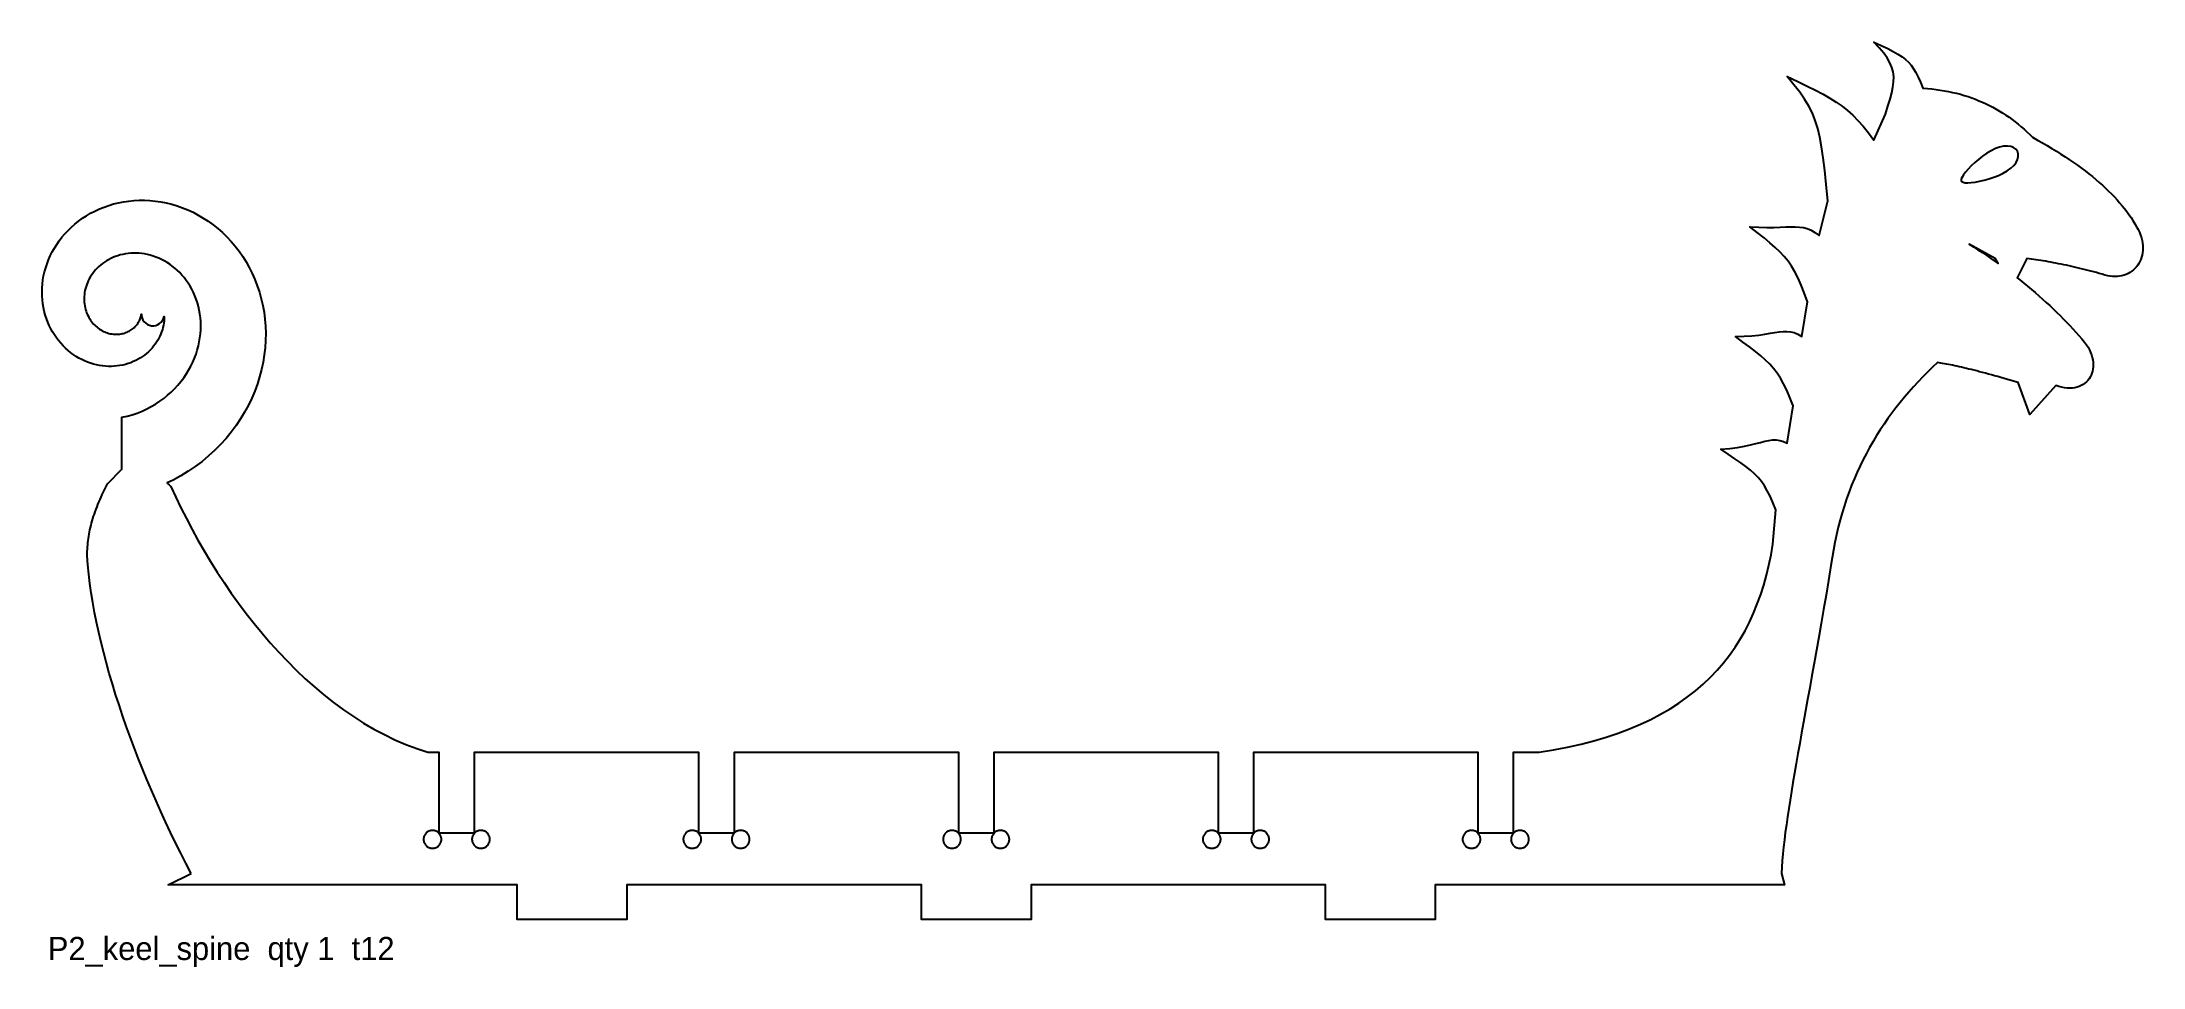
# Model space of a CAD drawing. Header units: millimetres. Extents: x 0 to 728, y -16 to 304.
import ezdxf

# ---------------------------------------------------------------- set-up
doc = ezdxf.new("R2010")
doc.units = ezdxf.units.MM
doc.layers.add('CUT', color=2, linetype='Continuous')
doc.layers.add('LABEL', color=3, linetype='Continuous')

msp = doc.modelspace()

# ---------------------------------------------------------------- linework, layer by layer
at = {"layer": 'CUT'}
for points in [[(51.67, 16), (49.84, 19.5), (48.04, 23.04), (46.27, 26.61), (44.53, 30.2), (42.82, 33.82), (41.15, 37.46), (39.51, 41.12), (37.91, 44.79), (36.35, 48.48), (34.83, 52.17), (33.35, 55.87), (31.92, 59.58), (30.54, 63.28), (29.2, 66.97), (27.92, 70.66), (26.68, 74.34), (25.5, 78), (24.38, 81.65), (23.31, 85.27), (22.3, 88.87), (21.36, 92.45), (20.48, 95.99), (19.66, 99.5), (18.91, 102.98), (18.22, 106.41), (17.61, 109.8), (17.07, 113.15), (16.6, 116.44), (16.21, 119.69), (15.9, 122.87), (15.67, 126), (15.67, 126.77), (15.69, 127.54), (15.72, 128.3), (15.77, 129.06), (15.83, 129.81), (15.9, 130.56), (15.98, 131.31), (16.08, 132.06), (16.2, 132.81), (16.32, 133.56), (16.47, 134.32), (16.62, 135.07), (16.8, 135.83), (16.98, 136.6), (17.19, 137.36), (17.4, 138.14), (17.64, 138.92), (17.89, 139.71), (18.15, 140.5), (18.43, 141.31), (18.73, 142.12), (19.05, 142.95), (19.38, 143.79), (19.73, 144.64), (20.09, 145.5), (20.48, 146.38), (20.88, 147.27), (21.3, 148.18), (21.74, 149.1), (22.19, 150.04), (22.67, 151), (27.67, 156), (27.67, 174), (29.48, 174.38), (31.25, 174.88), (32.97, 175.47), (34.65, 176.14), (36.27, 176.89), (37.84, 177.71), (39.35, 178.6), (40.8, 179.55), (42.19, 180.56), (43.51, 181.63), (44.76, 182.75), (45.95, 183.91), (47.06, 185.12), (48.11, 186.37), (49.08, 187.65), (49.97, 188.96), (50.8, 190.3), (51.55, 191.67), (52.22, 193.05), (52.82, 194.45), (53.35, 195.86), (53.8, 197.28), (54.18, 198.7), (54.49, 200.12), (54.72, 201.54), (54.89, 202.96), (54.98, 204.36), (55.01, 205.75), (54.97, 207.13), (54.86, 208.49), (54.7, 209.82), (54.47, 211.13), (54.18, 212.42), (53.83, 213.67), (53.42, 214.9), (52.97, 216.08), (52.46, 217.24), (51.9, 218.35), (51.3, 219.42), (50.66, 220.45), (49.97, 221.44), (49.24, 222.38), (48.48, 223.28), (47.69, 224.13), (46.86, 224.93), (46.01, 225.68), (45.13, 226.38), (44.23, 227.03), (43.31, 227.63), (42.37, 228.18), (41.42, 228.68), (40.46, 229.13), (39.49, 229.52), (38.51, 229.87), (37.52, 230.16), (36.54, 230.4), (35.55, 230.59), (34.57, 230.74), (33.59, 230.83), (32.63, 230.88), (31.67, 230.88), (30.72, 230.84), (29.79, 230.75), (28.87, 230.62), (27.97, 230.44), (27.09, 230.23), (26.23, 229.97), (25.4, 229.68), (24.58, 229.36), (23.8, 228.99), (23.04, 228.6), (22.31, 228.17), (21.6, 227.72), (20.93, 227.24), (20.29, 226.73), (19.68, 226.2), (19.11, 225.64), (18.56, 225.07), (18.05, 224.47), (17.58, 223.86), (17.14, 223.24), (16.73, 222.6), (16.37, 221.95), (16.03, 221.29), (15.73, 220.62), (15.47, 219.95), (15.24, 219.27), (15.05, 218.59), (14.89, 217.91), (14.76, 217.23), (14.67, 216.56), (14.61, 215.88), (14.58, 215.22), (14.59, 214.56), (14.63, 213.9), (14.69, 213.26), (14.79, 212.63), (14.92, 212.01), (15.07, 211.4), (15.25, 210.81), (15.45, 210.23), (15.68, 209.67), (15.94, 209.13), (16.21, 208.61), (16.51, 208.1), (16.83, 207.62), (17.16, 207.16), (17.52, 206.71), (17.89, 206.29), (18.28, 205.9), (18.68, 205.52), (19.09, 205.17), (19.51, 204.84), (19.95, 204.54), (20.39, 204.26), (20.85, 204), (21.3, 203.77), (21.77, 203.56), (22.24, 203.38), (22.71, 203.22), (23.19, 203.08), (23.66, 202.97), (24.14, 202.88), (24.61, 202.82), (25.08, 202.77), (25.55, 202.75), (26.01, 202.76), (26.47, 202.78), (26.92, 202.82), (27.37, 202.89), (27.8, 202.98), (28.23, 203.08), (28.65, 203.2), (29.06, 203.35), (29.45, 203.51), (29.84, 203.68), (30.21, 203.88), (30.57, 204.08), (30.92, 204.3), (31.25, 204.54), (31.57, 204.79), (31.87, 205.05), (32.16, 205.32), (32.43, 205.6), (32.69, 205.9), (32.93, 206.2), (33.15, 206.51), (33.36, 206.82), (33.54, 207.15), (33.72, 207.47), (33.87, 207.81), (34.01, 208.14), (34.13, 208.48), (34.24, 208.83), (34.33, 209.17), (34.4, 209.51), (34.43, 209.73), (34.48, 209.08), (34.66, 208.36), (34.97, 207.69), (35.41, 207.09), (35.94, 206.58), (36.56, 206.18), (37.24, 205.89), (37.96, 205.74), (38.7, 205.72), (39.43, 205.84), (40.12, 206.09), (40.76, 206.46), (41.32, 206.95), (41.77, 207.52), (42.12, 208.18), (42.34, 208.88), (42.33, 208.14), (42.28, 207.39), (42.19, 206.64), (42.06, 205.88), (41.9, 205.13), (41.7, 204.37), (41.45, 203.62), (41.17, 202.88), (40.85, 202.14), (40.49, 201.41), (40.1, 200.69), (39.66, 199.98), (39.18, 199.29), (38.67, 198.62), (38.12, 197.97), (37.53, 197.33), (36.91, 196.72), (36.25, 196.14), (35.55, 195.58), (34.83, 195.06), (34.07, 194.56), (33.28, 194.1), (32.46, 193.67), (31.61, 193.28), (30.73, 192.92), (29.83, 192.61), (28.91, 192.34), (27.97, 192.11), (27.01, 191.92), (26.03, 191.78), (25.03, 191.69), (24.02, 191.64), (23, 191.64), (21.98, 191.7), (20.94, 191.8), (19.91, 191.96), (18.87, 192.16), (17.83, 192.42), (16.8, 192.74), (15.77, 193.1), (14.76, 193.52), (13.75, 193.99), (12.76, 194.52), (11.79, 195.1), (10.84, 195.73), (9.91, 196.41), (9.01, 197.14), (8.13, 197.92), (7.29, 198.75), (6.48, 199.63), (5.7, 200.56), (4.97, 201.53), (4.27, 202.55), (3.62, 203.61), (3.02, 204.7), (2.46, 205.84), (1.96, 207.01), (1.51, 208.22), (1.11, 209.46), (0.77, 210.72), (0.49, 212.02), (0.28, 213.34), (0.12, 214.68), (0.03, 216.03), (0, 217.41), (0.04, 218.79), (0.15, 220.19), (0.32, 221.59), (0.57, 222.99), (0.88, 224.39), (1.27, 225.79), (1.73, 227.18), (2.26, 228.56), (2.86, 229.92), (3.53, 231.27), (4.27, 232.59), (5.09, 233.89), (5.97, 235.16), (6.92, 236.4), (7.94, 237.6), (9.02, 238.76), (10.17, 239.87), (11.39, 240.94), (12.66, 241.96), (14, 242.93), (15.39, 243.83), (16.83, 244.68), (18.33, 245.46), (19.88, 246.18), (21.48, 246.83), (23.12, 247.4), (24.8, 247.9), (26.52, 248.32), (28.27, 248.66), (30.05, 248.92), (31.86, 249.1), (33.69, 249.18), (35.54, 249.18), (37.41, 249.09), (39.28, 248.91), (41.17, 248.64), (43.05, 248.27), (44.93, 247.81), (46.8, 247.25), (48.66, 246.6), (50.5, 245.85), (52.32, 245.01), (54.11, 244.07), (55.88, 243.04), (57.6, 241.91), (59.29, 240.7), (60.92, 239.39), (62.51, 237.99), (64.04, 236.5), (65.52, 234.93), (66.92, 233.27), (68.26, 231.54), (69.53, 229.72), (70.71, 227.83), (71.82, 225.86), (72.83, 223.83), (73.76, 221.73), (74.59, 219.58), (75.33, 217.36), (75.96, 215.09), (76.49, 212.77), (76.91, 210.41), (77.22, 208.01), (77.41, 205.58), (77.49, 203.11), (77.45, 200.63), (77.29, 198.12), (77, 195.61), (76.59, 193.09), (76.06, 190.57), (75.4, 188.05), (74.62, 185.55), (73.7, 183.06), (72.66, 180.6), (71.49, 178.17), (70.2, 175.78), (68.78, 173.43), (67.23, 171.13), (65.57, 168.89), (63.78, 166.71), (61.87, 164.6), (59.84, 162.57), (57.7, 160.61), (55.45, 158.74), (53.09, 156.97), (50.62, 155.29), (48.06, 153.72), (45.39, 152.26), (43.36, 151.27), (43.53, 151.11), (44.09, 150.57), (44.67, 150), (46.36, 146.31), (48.14, 142.6), (50.02, 138.89), (51.98, 135.16), (54.03, 131.44), (56.17, 127.73), (58.4, 124.04), (60.7, 120.37), (63.1, 116.72), (65.57, 113.12), (68.12, 109.56), (70.75, 106.04), (73.45, 102.59), (76.23, 99.2), (79.09, 95.88), (82.01, 92.64), (85.01, 89.48), (88.08, 86.42), (91.22, 83.45), (94.42, 80.59), (97.69, 77.84), (101.02, 75.21), (104.42, 72.7), (107.87, 70.33), (111.39, 68.09), (114.97, 66.01), (118.6, 64.07), (122.29, 62.3), (126.03, 60.69), (129.82, 59.25), (133.67, 58), (137.47, 58), (137.47, 30), (149.87, 30), (149.87, 58), (227.47, 58), (227.47, 30), (239.87, 30), (239.87, 58), (317.47, 58), (317.47, 30), (329.87, 30), (329.73, 29.85), (329.6, 29.7), (329.48, 29.53), (329.37, 29.36), (329.28, 29.18), (329.2, 28.99), (329.12, 28.8), (329.06, 28.61), (329.02, 28.41), (328.99, 28.21), (328.97, 28.01), (328.96, 27.81), (328.97, 27.61), (328.99, 27.4), (329.02, 27.2), (329.06, 27.01), (329.12, 26.81), (329.2, 26.62), (329.28, 26.44), (329.37, 26.26), (329.48, 26.09), (329.6, 25.92), (329.73, 25.76), (329.87, 25.62), (330.02, 25.48), (330.17, 25.35), (330.34, 25.23), (330.51, 25.12), (330.69, 25.03), (330.87, 24.94), (331.06, 24.87), (331.26, 24.81), (331.45, 24.77), (331.65, 24.73), (331.86, 24.71), (332.06, 24.71), (332.26, 24.71), (332.46, 24.73), (332.66, 24.77), (332.86, 24.81), (333.06, 24.87), (333.25, 24.94), (333.43, 25.03), (333.61, 25.12), (333.78, 25.23), (333.95, 25.35), (334.1, 25.48), (334.25, 25.62), (334.39, 25.76), (334.52, 25.92), (334.64, 26.09), (334.74, 26.26), (334.84, 26.44), (334.92, 26.62), (334.99, 26.81), (335.05, 27.01), (335.1, 27.2), (335.13, 27.4), (335.15, 27.61), (335.16, 27.81), (335.15, 28.01), (335.13, 28.21), (335.1, 28.41), (335.05, 28.61), (334.99, 28.8), (334.92, 28.99), (334.84, 29.18), (334.74, 29.36), (334.64, 29.53), (334.52, 29.7), (334.39, 29.85), (334.25, 30), (334.1, 30.14), (333.95, 30.27), (333.78, 30.39), (333.61, 30.49), (333.43, 30.59), (333.25, 30.67), (333.06, 30.74), (332.86, 30.8), (332.66, 30.85), (332.46, 30.88), (332.26, 30.9), (332.06, 30.91), (331.86, 30.9), (331.65, 30.88), (331.45, 30.85), (331.26, 30.8), (331.06, 30.74), (330.87, 30.67), (330.69, 30.59), (330.51, 30.49), (330.34, 30.39), (330.17, 30.27), (330.02, 30.14), (329.87, 30), (329.87, 58), (407.47, 58), (407.47, 30), (419.87, 30), (419.87, 58), (497.47, 58), (497.47, 30), (509.87, 30), (509.87, 58), (518.67, 58), (523.7, 58.83), (528.54, 59.77), (533.2, 60.82), (537.67, 61.98), (541.96, 63.25), (546.07, 64.62), (550, 66.1), (553.76, 67.69), (557.36, 69.37), (560.78, 71.16), (564.05, 73.05), (567.15, 75.03), (570.1, 77.12), (572.89, 79.3), (575.53, 81.58), (578.02, 83.95), (580.37, 86.41), (582.57, 88.97), (584.64, 91.61), (586.57, 94.35), (588.36, 97.17), (590.03, 100.08), (591.57, 103.08), (592.98, 106.16), (594.28, 109.33), (595.45, 112.57), (596.51, 115.9), (597.46, 119.31), (598.3, 122.8), (599.04, 126.36), (599.67, 130), (600.67, 142), (599.67, 144.49), (598.69, 146.66), (597.73, 148.56), (596.73, 150.24), (595.68, 151.74), (594.54, 153.11), (593.28, 154.39), (591.88, 155.64), (590.3, 156.9), (588.52, 158.22), (586.51, 159.65), (584.23, 161.22), (581.67, 163), (584.72, 163.23), (587.41, 163.56), (589.79, 163.96), (591.89, 164.41), (593.74, 164.87), (595.4, 165.3), (596.9, 165.68), (598.27, 165.97), (599.56, 166.15), (600.81, 166.17), (602.05, 166.01), (603.32, 165.63), (604.67, 165), (606.67, 178), (605.54, 180.86), (604.46, 183.36), (603.39, 185.57), (602.3, 187.53), (601.16, 189.28), (599.94, 190.89), (598.61, 192.39), (597.14, 193.84), (595.51, 195.28), (593.67, 196.77), (591.61, 198.36), (589.28, 200.08), (586.67, 202), (589.72, 202.07), (592.41, 202.24), (594.79, 202.49), (596.89, 202.79), (598.74, 203.09), (600.4, 203.38), (601.9, 203.61), (603.27, 203.75), (604.56, 203.77), (605.81, 203.64), (607.05, 203.32), (608.32, 202.79), (609.67, 202), (611.67, 214), (610.54, 217.1), (609.46, 219.83), (608.39, 222.24), (607.3, 224.39), (606.16, 226.32), (604.94, 228.08), (603.61, 229.72), (602.14, 231.31), (600.51, 232.87), (598.67, 234.47), (596.61, 236.16), (594.28, 237.99), (591.67, 240), (594.8, 239.83), (597.57, 239.77), (600.02, 239.78), (602.2, 239.85), (604.13, 239.93), (605.86, 239.99), (607.43, 239.99), (608.88, 239.91), (610.25, 239.71), (611.57, 239.35), (612.89, 238.8), (614.24, 238.03), (615.67, 237), (618.67, 249), (618.14, 254.59), (617.63, 259.51), (617.12, 263.83), (616.57, 267.64), (615.95, 271.02), (615.23, 274.05), (614.37, 276.8), (613.35, 279.35), (612.13, 281.79), (610.69, 284.2), (608.98, 286.65), (606.99, 289.22), (604.67, 292), (608.28, 290.31), (611.52, 288.76), (614.44, 287.31), (617.07, 285.93), (619.46, 284.57), (621.64, 283.2), (623.66, 281.78), (625.56, 280.27), (627.38, 278.63), (629.16, 276.82), (630.94, 274.81), (632.76, 272.54), (634.67, 270), (638.67, 279), (639.53, 281.73), (640.26, 284.18), (640.85, 286.39), (641.26, 288.4), (641.5, 290.25), (641.53, 291.98), (641.35, 293.63), (640.92, 295.23), (640.25, 296.83), (639.3, 298.47), (638.07, 300.18), (636.53, 302.01), (634.67, 304), (637.24, 302.79), (639.46, 301.71), (641.38, 300.72), (643.02, 299.8), (644.42, 298.89), (645.63, 297.98), (646.67, 297.01), (647.59, 295.95), (648.43, 294.76), (649.22, 293.41), (650, 291.86), (650.8, 290.07), (651.67, 288), (653.2, 287.89), (654.71, 287.74), (656.2, 287.57), (657.67, 287.37), (659.11, 287.13), (660.52, 286.86), (661.92, 286.57), (663.29, 286.24), (664.64, 285.89), (665.97, 285.5), (667.28, 285.09), (668.57, 284.65), (669.83, 284.18), (671.08, 283.68), (672.31, 283.15), (673.52, 282.59), (674.71, 282.01), (675.88, 281.4), (677.04, 280.76), (678.18, 280.09), (679.3, 279.4), (680.4, 278.67), (681.49, 277.93), (682.56, 277.15), (683.62, 276.35), (684.66, 275.52), (685.69, 274.67), (686.71, 273.79), (687.71, 272.89), (688.69, 271.96), (689.67, 271), (691.39, 270.03), (693.08, 269.06), (694.72, 268.1), (696.34, 267.13), (697.91, 266.16), (699.44, 265.19), (700.94, 264.21), (702.4, 263.24), (703.83, 262.27), (705.21, 261.29), (706.56, 260.31), (707.87, 259.33), (709.15, 258.35), (710.38, 257.36), (711.58, 256.37), (712.74, 255.38), (713.87, 254.38), (714.95, 253.38), (716, 252.38), (717.01, 251.38), (717.99, 250.37), (718.92, 249.35), (719.82, 248.33), (720.68, 247.31), (721.51, 246.28), (722.3, 245.25), (723.04, 244.21), (723.76, 243.17), (724.43, 242.12), (725.07, 241.06), (725.67, 240), (726.21, 239.04), (726.67, 238.08), (727.05, 237.13), (727.36, 236.2), (727.6, 235.28), (727.77, 234.38), (727.87, 233.49), (727.9, 232.63), (727.87, 231.79), (727.78, 230.97), (727.64, 230.18), (727.43, 229.42), (727.17, 228.68), (726.86, 227.98), (726.49, 227.32), (726.08, 226.69), (725.62, 226.1), (725.12, 225.55), (724.58, 225.04), (724, 224.58), (723.38, 224.16), (722.73, 223.79), (722.05, 223.48), (721.33, 223.21), (720.59, 223), (719.82, 222.85), (719.03, 222.75), (718.21, 222.72), (717.38, 222.75), (716.53, 222.84), (715.67, 223), (714.7, 223.29), (713.73, 223.57), (712.77, 223.84), (711.8, 224.11), (710.84, 224.37), (709.88, 224.63), (708.92, 224.88), (707.96, 225.12), (707.01, 225.36), (706.06, 225.59), (705.11, 225.82), (704.17, 226.03), (703.23, 226.25), (702.3, 226.45), (701.38, 226.65), (700.46, 226.85), (699.55, 227.03), (698.64, 227.21), (697.74, 227.39), (696.85, 227.56), (695.97, 227.72), (695.09, 227.88), (694.23, 228.03), (693.37, 228.17), (692.52, 228.31), (691.69, 228.44), (690.86, 228.56), (690.04, 228.68), (689.24, 228.79), (688.45, 228.9), (687.67, 229), (684.33, 222.32), (685.23, 221.6), (686.59, 220.51), (687.94, 219.41), (689.26, 218.31), (690.57, 217.19), (691.86, 216.07), (693.12, 214.95), (694.37, 213.82), (695.6, 212.68), (696.81, 211.55), (697.99, 210.4), (699.16, 209.26), (700.3, 208.11), (701.43, 206.95), (702.52, 205.8), (703.6, 204.64), (704.65, 203.48), (705.68, 202.32), (706.69, 201.16), (707.67, 200), (708.3, 199.13), (708.86, 198.25), (709.34, 197.37), (709.74, 196.5), (710.07, 195.63), (710.33, 194.77), (710.51, 193.92), (710.63, 193.09), (710.67, 192.28), (710.65, 191.48), (710.57, 190.71), (710.42, 189.97), (710.21, 189.26), (709.93, 188.58), (709.6, 187.93), (709.22, 187.33), (708.77, 186.77), (708.28, 186.25), (707.73, 185.78), (707.13, 185.36), (706.48, 185), (705.79, 184.69), (705.05, 184.44), (704.26, 184.26), (703.43, 184.14), (702.57, 184.09), (701.66, 184.12), (700.71, 184.22), (699.73, 184.4), (698.72, 184.66), (697.67, 185), (688.67, 175), (684.67, 186), (683.42, 186.38), (682.2, 186.75), (681, 187.11), (679.83, 187.45), (678.68, 187.78), (677.56, 188.11), (676.46, 188.42), (675.38, 188.71), (674.33, 189), (673.3, 189.28), (672.29, 189.55), (671.31, 189.8), (670.35, 190.05), (669.41, 190.29), (668.49, 190.51), (667.6, 190.73), (666.72, 190.94), (665.87, 191.14), (665.04, 191.33), (664.23, 191.51), (663.44, 191.69), (662.68, 191.85), (661.93, 192.01), (661.2, 192.16), (660.5, 192.3), (659.81, 192.43), (659.14, 192.56), (658.49, 192.68), (657.87, 192.79), (657.26, 192.9), (656.67, 193), (654.94, 191.35), (653.25, 189.67), (651.58, 187.98), (649.96, 186.26), (648.36, 184.52), (646.8, 182.76), (645.27, 180.97), (643.78, 179.15), (642.33, 177.31), (640.91, 175.44), (639.53, 173.55), (638.19, 171.62), (636.88, 169.66), (635.62, 167.67), (634.39, 165.65), (633.2, 163.59), (632.06, 161.5), (630.96, 159.37), (629.9, 157.21), (628.88, 155.01), (627.9, 152.77), (626.97, 150.49), (626.08, 148.17), (625.24, 145.8), (624.45, 143.4), (623.7, 140.95), (623, 138.45), (622.34, 135.91), (621.73, 133.32), (621.18, 130.68), (620.67, 128), (619.8, 122.65), (618.94, 117.43), (618.09, 112.35), (617.25, 107.4), (616.42, 102.58), (615.6, 97.88), (614.79, 93.31), (614, 88.87), (613.23, 84.54), (612.47, 80.34), (611.73, 76.25), (611.01, 72.28), (610.31, 68.42), (609.64, 64.67), (608.98, 61.03), (608.36, 57.5), (607.75, 54.07), (607.18, 50.75), (606.63, 47.52), (606.11, 44.4), (605.62, 41.37), (605.16, 38.44), (604.74, 35.6), (604.35, 32.85), (603.99, 30.2), (603.67, 27.62), (603.39, 25.14), (603.15, 22.73), (602.95, 20.41), (602.79, 18.17), (602.67, 16), (603.67, 12), (482.67, 12), (482.67, 0), (444.67, 0), (444.67, 12), (342.67, 12), (342.67, 0), (304.67, 0), (304.67, 12), (202.67, 12), (202.67, 0), (164.67, 0), (164.67, 12), (43.67, 12), (51.67, 16)], [(683.83, 266.9), (683.05, 267.46), (682.07, 267.83), (680.92, 267.98), (679.63, 267.9), (678.24, 267.59), (676.78, 267.07), (675.29, 266.35), (673.8, 265.46), (672.33, 264.45), (670.93, 263.35), (669.61, 262.21), (668.4, 261.07), (667.34, 259.97), (666.43, 258.95), (665.72, 258.03), (665.21, 257.23), (664.93, 256.57), (664.88, 256.05), (665.09, 255.66), (665.55, 255.4), (666.26, 255.26), (667.2, 255.24), (668.36, 255.32), (669.71, 255.5), (671.22, 255.77), (672.84, 256.13), (674.52, 256.59), (676.22, 257.14), (677.88, 257.79), (679.45, 258.53), (680.88, 259.36), (682.13, 260.27), (683.16, 261.25), (683.95, 262.28), (684.47, 263.32), (684.71, 264.33), (684.68, 265.3), (684.38, 266.16), (683.83, 266.9)], [(672.25, 231.04), (673.76, 230.03), (675.24, 229.01), (676.72, 227.98), (677.7, 227.29), (676.67, 229), (667.67, 234), (669.21, 233.03), (670.74, 232.04), (672.25, 231.04)], [(137.32, 30.14), (137.16, 30.27), (137, 30.39), (136.83, 30.49), (136.65, 30.59), (136.46, 30.67), (136.27, 30.74), (136.08, 30.8), (135.88, 30.85), (135.68, 30.88), (135.48, 30.9), (135.28, 30.91), (135.07, 30.9), (134.87, 30.88), (134.67, 30.85), (134.47, 30.8), (134.28, 30.74), (134.09, 30.67), (133.9, 30.59), (133.73, 30.49), (133.55, 30.39), (133.39, 30.27), (133.23, 30.14), (133.08, 30), (132.94, 29.85), (132.82, 29.7), (132.7, 29.53), (132.59, 29.36), (132.49, 29.18), (132.41, 28.99), (132.34, 28.8), (132.28, 28.61), (132.23, 28.41), (132.2, 28.21), (132.18, 28.01), (132.18, 27.81), (132.18, 27.61), (132.2, 27.4), (132.23, 27.2), (132.28, 27.01), (132.34, 26.81), (132.41, 26.62), (132.49, 26.44), (132.59, 26.26), (132.7, 26.09), (132.82, 25.92), (132.94, 25.76), (133.08, 25.62), (133.23, 25.48), (133.39, 25.35), (133.55, 25.23), (133.73, 25.12), (133.9, 25.03), (134.09, 24.94), (134.28, 24.87), (134.47, 24.81), (134.67, 24.77), (134.87, 24.73), (135.07, 24.71), (135.28, 24.71), (135.48, 24.71), (135.68, 24.73), (135.88, 24.77), (136.08, 24.81), (136.27, 24.87), (136.46, 24.94), (136.65, 25.03), (136.83, 25.12), (137, 25.23), (137.16, 25.35), (137.32, 25.48), (137.47, 25.62), (137.61, 25.76), (137.73, 25.92), (137.85, 26.09), (137.96, 26.26), (138.06, 26.44), (138.14, 26.62), (138.21, 26.81), (138.27, 27.01), (138.32, 27.2), (138.35, 27.4), (138.37, 27.61), (138.38, 27.81), (138.37, 28.01), (138.35, 28.21), (138.32, 28.41), (138.27, 28.61), (138.21, 28.8), (138.14, 28.99), (138.06, 29.18), (137.96, 29.36), (137.85, 29.53), (137.73, 29.7), (137.61, 29.85), (137.47, 30), (137.32, 30.14)], [(149.73, 29.85), (149.6, 29.7), (149.48, 29.53), (149.37, 29.36), (149.28, 29.18), (149.2, 28.99), (149.12, 28.8), (149.06, 28.61), (149.02, 28.41), (148.99, 28.21), (148.97, 28.01), (148.96, 27.81), (148.97, 27.61), (148.99, 27.4), (149.02, 27.2), (149.06, 27.01), (149.12, 26.81), (149.2, 26.62), (149.28, 26.44), (149.37, 26.26), (149.48, 26.09), (149.6, 25.92), (149.73, 25.76), (149.87, 25.62), (150.02, 25.48), (150.17, 25.35), (150.34, 25.23), (150.51, 25.12), (150.69, 25.03), (150.87, 24.94), (151.06, 24.87), (151.26, 24.81), (151.45, 24.77), (151.65, 24.73), (151.86, 24.71), (152.06, 24.71), (152.26, 24.71), (152.46, 24.73), (152.66, 24.77), (152.86, 24.81), (153.06, 24.87), (153.25, 24.94), (153.43, 25.03), (153.61, 25.12), (153.78, 25.23), (153.95, 25.35), (154.1, 25.48), (154.25, 25.62), (154.39, 25.76), (154.52, 25.92), (154.64, 26.09), (154.74, 26.26), (154.84, 26.44), (154.92, 26.62), (154.99, 26.81), (155.05, 27.01), (155.1, 27.2), (155.13, 27.4), (155.15, 27.61), (155.16, 27.81), (155.15, 28.01), (155.13, 28.21), (155.1, 28.41), (155.05, 28.61), (154.99, 28.8), (154.92, 28.99), (154.84, 29.18), (154.74, 29.36), (154.64, 29.53), (154.52, 29.7), (154.39, 29.85), (154.25, 30), (154.1, 30.14), (153.95, 30.27), (153.78, 30.39), (153.61, 30.49), (153.43, 30.59), (153.25, 30.67), (153.06, 30.74), (152.86, 30.8), (152.66, 30.85), (152.46, 30.88), (152.26, 30.9), (152.06, 30.91), (151.86, 30.9), (151.65, 30.88), (151.45, 30.85), (151.26, 30.8), (151.06, 30.74), (150.87, 30.67), (150.69, 30.59), (150.51, 30.49), (150.34, 30.39), (150.17, 30.27), (150.02, 30.14), (149.87, 30), (149.73, 29.85)], [(227.32, 30.14), (227.16, 30.27), (227, 30.39), (226.83, 30.49), (226.65, 30.59), (226.46, 30.67), (226.27, 30.74), (226.08, 30.8), (225.88, 30.85), (225.68, 30.88), (225.48, 30.9), (225.28, 30.91), (225.07, 30.9), (224.87, 30.88), (224.67, 30.85), (224.47, 30.8), (224.28, 30.74), (224.09, 30.67), (223.9, 30.59), (223.73, 30.49), (223.55, 30.39), (223.39, 30.27), (223.23, 30.14), (223.08, 30), (222.94, 29.85), (222.82, 29.7), (222.7, 29.53), (222.59, 29.36), (222.49, 29.18), (222.41, 28.99), (222.34, 28.8), (222.28, 28.61), (222.23, 28.41), (222.2, 28.21), (222.18, 28.01), (222.18, 27.81), (222.18, 27.61), (222.2, 27.4), (222.23, 27.2), (222.28, 27.01), (222.34, 26.81), (222.41, 26.62), (222.49, 26.44), (222.59, 26.26), (222.7, 26.09), (222.82, 25.92), (222.94, 25.76), (223.08, 25.62), (223.23, 25.48), (223.39, 25.35), (223.55, 25.23), (223.73, 25.12), (223.9, 25.03), (224.09, 24.94), (224.28, 24.87), (224.47, 24.81), (224.67, 24.77), (224.87, 24.73), (225.07, 24.71), (225.28, 24.71), (225.48, 24.71), (225.68, 24.73), (225.88, 24.77), (226.08, 24.81), (226.27, 24.87), (226.46, 24.94), (226.65, 25.03), (226.83, 25.12), (227, 25.23), (227.16, 25.35), (227.32, 25.48), (227.47, 25.62), (227.61, 25.76), (227.73, 25.92), (227.85, 26.09), (227.96, 26.26), (228.06, 26.44), (228.14, 26.62), (228.21, 26.81), (228.27, 27.01), (228.32, 27.2), (228.35, 27.4), (228.37, 27.61), (228.38, 27.81), (228.37, 28.01), (228.35, 28.21), (228.32, 28.41), (228.27, 28.61), (228.21, 28.8), (228.14, 28.99), (228.06, 29.18), (227.96, 29.36), (227.85, 29.53), (227.73, 29.7), (227.61, 29.85), (227.47, 30), (227.32, 30.14)], [(239.73, 29.85), (239.6, 29.7), (239.48, 29.53), (239.37, 29.36), (239.28, 29.18), (239.2, 28.99), (239.12, 28.8), (239.06, 28.61), (239.02, 28.41), (238.99, 28.21), (238.97, 28.01), (238.96, 27.81), (238.97, 27.61), (238.99, 27.4), (239.02, 27.2), (239.06, 27.01), (239.12, 26.81), (239.2, 26.62), (239.28, 26.44), (239.37, 26.26), (239.48, 26.09), (239.6, 25.92), (239.73, 25.76), (239.87, 25.62), (240.02, 25.48), (240.17, 25.35), (240.34, 25.23), (240.51, 25.12), (240.69, 25.03), (240.87, 24.94), (241.06, 24.87), (241.26, 24.81), (241.45, 24.77), (241.65, 24.73), (241.86, 24.71), (242.06, 24.71), (242.26, 24.71), (242.46, 24.73), (242.66, 24.77), (242.86, 24.81), (243.06, 24.87), (243.25, 24.94), (243.43, 25.03), (243.61, 25.12), (243.78, 25.23), (243.95, 25.35), (244.1, 25.48), (244.25, 25.62), (244.39, 25.76), (244.52, 25.92), (244.64, 26.09), (244.74, 26.26), (244.84, 26.44), (244.92, 26.62), (244.99, 26.81), (245.05, 27.01), (245.1, 27.2), (245.13, 27.4), (245.15, 27.61), (245.16, 27.81), (245.15, 28.01), (245.13, 28.21), (245.1, 28.41), (245.05, 28.61), (244.99, 28.8), (244.92, 28.99), (244.84, 29.18), (244.74, 29.36), (244.64, 29.53), (244.52, 29.7), (244.39, 29.85), (244.25, 30), (244.1, 30.14), (243.95, 30.27), (243.78, 30.39), (243.61, 30.49), (243.43, 30.59), (243.25, 30.67), (243.06, 30.74), (242.86, 30.8), (242.66, 30.85), (242.46, 30.88), (242.26, 30.9), (242.06, 30.91), (241.86, 30.9), (241.65, 30.88), (241.45, 30.85), (241.26, 30.8), (241.06, 30.74), (240.87, 30.67), (240.69, 30.59), (240.51, 30.49), (240.34, 30.39), (240.17, 30.27), (240.02, 30.14), (239.87, 30), (239.73, 29.85)], [(318.32, 27.2), (318.35, 27.4), (318.37, 27.61), (318.38, 27.81), (318.37, 28.01), (318.35, 28.21), (318.32, 28.41), (318.27, 28.61), (318.21, 28.8), (318.14, 28.99), (318.06, 29.18), (317.96, 29.36), (317.85, 29.53), (317.73, 29.7), (317.61, 29.85), (317.47, 30), (317.32, 30.14), (317.16, 30.27), (317, 30.39), (316.83, 30.49), (316.65, 30.59), (316.46, 30.67), (316.27, 30.74), (316.08, 30.8), (315.88, 30.85), (315.68, 30.88), (315.48, 30.9), (315.28, 30.91), (315.07, 30.9), (314.87, 30.88), (314.67, 30.85), (314.47, 30.8), (314.28, 30.74), (314.09, 30.67), (313.9, 30.59), (313.73, 30.49), (313.55, 30.39), (313.39, 30.27), (313.23, 30.14), (313.08, 30), (312.94, 29.85), (312.82, 29.7), (312.7, 29.53), (312.59, 29.36), (312.49, 29.18), (312.41, 28.99), (312.34, 28.8), (312.28, 28.61), (312.23, 28.41), (312.2, 28.21), (312.18, 28.01), (312.18, 27.81), (312.18, 27.61), (312.2, 27.4), (312.23, 27.2), (312.28, 27.01), (312.34, 26.81), (312.41, 26.62), (312.49, 26.44), (312.59, 26.26), (312.7, 26.09), (312.82, 25.92), (312.94, 25.76), (313.08, 25.62), (313.23, 25.48), (313.39, 25.35), (313.55, 25.23), (313.73, 25.12), (313.9, 25.03), (314.09, 24.94), (314.28, 24.87), (314.47, 24.81), (314.67, 24.77), (314.87, 24.73), (315.07, 24.71), (315.28, 24.71), (315.48, 24.71), (315.68, 24.73), (315.88, 24.77), (316.08, 24.81), (316.27, 24.87), (316.46, 24.94), (316.65, 25.03), (316.83, 25.12), (317, 25.23), (317.16, 25.35), (317.32, 25.48), (317.47, 25.62), (317.61, 25.76), (317.73, 25.92), (317.85, 26.09), (317.96, 26.26), (318.06, 26.44), (318.14, 26.62), (318.21, 26.81), (318.27, 27.01), (318.32, 27.2)], [(407.32, 30.14), (407.16, 30.27), (407, 30.39), (406.83, 30.49), (406.65, 30.59), (406.46, 30.67), (406.27, 30.74), (406.08, 30.8), (405.88, 30.85), (405.68, 30.88), (405.48, 30.9), (405.28, 30.91), (405.07, 30.9), (404.87, 30.88), (404.67, 30.85), (404.47, 30.8), (404.28, 30.74), (404.09, 30.67), (403.9, 30.59), (403.73, 30.49), (403.55, 30.39), (403.39, 30.27), (403.23, 30.14), (403.08, 30), (402.94, 29.85), (402.82, 29.7), (402.7, 29.53), (402.59, 29.36), (402.49, 29.18), (402.41, 28.99), (402.34, 28.8), (402.28, 28.61), (402.23, 28.41), (402.2, 28.21), (402.18, 28.01), (402.18, 27.81), (402.18, 27.61), (402.2, 27.4), (402.23, 27.2), (402.28, 27.01), (402.34, 26.81), (402.41, 26.62), (402.49, 26.44), (402.59, 26.26), (402.7, 26.09), (402.82, 25.92), (402.94, 25.76), (403.08, 25.62), (403.23, 25.48), (403.39, 25.35), (403.55, 25.23), (403.73, 25.12), (403.9, 25.03), (404.09, 24.94), (404.28, 24.87), (404.47, 24.81), (404.67, 24.77), (404.87, 24.73), (405.07, 24.71), (405.28, 24.71), (405.48, 24.71), (405.68, 24.73), (405.88, 24.77), (406.08, 24.81), (406.27, 24.87), (406.46, 24.94), (406.65, 25.03), (406.83, 25.12), (407, 25.23), (407.16, 25.35), (407.32, 25.48), (407.47, 25.62), (407.61, 25.76), (407.73, 25.92), (407.85, 26.09), (407.96, 26.26), (408.06, 26.44), (408.14, 26.62), (408.21, 26.81), (408.27, 27.01), (408.32, 27.2), (408.35, 27.4), (408.37, 27.61), (408.38, 27.81), (408.37, 28.01), (408.35, 28.21), (408.32, 28.41), (408.27, 28.61), (408.21, 28.8), (408.14, 28.99), (408.06, 29.18), (407.96, 29.36), (407.85, 29.53), (407.73, 29.7), (407.61, 29.85), (407.47, 30), (407.32, 30.14)], [(419.73, 29.85), (419.6, 29.7), (419.48, 29.53), (419.37, 29.36), (419.28, 29.18), (419.2, 28.99), (419.12, 28.8), (419.06, 28.61), (419.02, 28.41), (418.99, 28.21), (418.97, 28.01), (418.96, 27.81), (418.97, 27.61), (418.99, 27.4), (419.02, 27.2), (419.06, 27.01), (419.12, 26.81), (419.2, 26.62), (419.28, 26.44), (419.37, 26.26), (419.48, 26.09), (419.6, 25.92), (419.73, 25.76), (419.87, 25.62), (420.02, 25.48), (420.17, 25.35), (420.34, 25.23), (420.51, 25.12), (420.69, 25.03), (420.87, 24.94), (421.06, 24.87), (421.26, 24.81), (421.45, 24.77), (421.65, 24.73), (421.86, 24.71), (422.06, 24.71), (422.26, 24.71), (422.46, 24.73), (422.66, 24.77), (422.86, 24.81), (423.06, 24.87), (423.25, 24.94), (423.43, 25.03), (423.61, 25.12), (423.78, 25.23), (423.95, 25.35), (424.1, 25.48), (424.25, 25.62), (424.39, 25.76), (424.52, 25.92), (424.64, 26.09), (424.74, 26.26), (424.84, 26.44), (424.92, 26.62), (424.99, 26.81), (425.05, 27.01), (425.1, 27.2), (425.13, 27.4), (425.15, 27.61), (425.16, 27.81), (425.15, 28.01), (425.13, 28.21), (425.1, 28.41), (425.05, 28.61), (424.99, 28.8), (424.92, 28.99), (424.84, 29.18), (424.74, 29.36), (424.64, 29.53), (424.52, 29.7), (424.39, 29.85), (424.25, 30), (424.1, 30.14), (423.95, 30.27), (423.78, 30.39), (423.61, 30.49), (423.43, 30.59), (423.25, 30.67), (423.06, 30.74), (422.86, 30.8), (422.66, 30.85), (422.46, 30.88), (422.26, 30.9), (422.06, 30.91), (421.86, 30.9), (421.65, 30.88), (421.45, 30.85), (421.26, 30.8), (421.06, 30.74), (420.87, 30.67), (420.69, 30.59), (420.51, 30.49), (420.34, 30.39), (420.17, 30.27), (420.02, 30.14), (419.87, 30), (419.73, 29.85)], [(497.32, 30.14), (497.16, 30.27), (497, 30.39), (496.83, 30.49), (496.65, 30.59), (496.46, 30.67), (496.27, 30.74), (496.08, 30.8), (495.88, 30.85), (495.68, 30.88), (495.48, 30.9), (495.28, 30.91), (495.07, 30.9), (494.87, 30.88), (494.67, 30.85), (494.47, 30.8), (494.28, 30.74), (494.09, 30.67), (493.9, 30.59), (493.73, 30.49), (493.55, 30.39), (493.39, 30.27), (493.23, 30.14), (493.08, 30), (492.94, 29.85), (492.82, 29.7), (492.7, 29.53), (492.59, 29.36), (492.49, 29.18), (492.41, 28.99), (492.34, 28.8), (492.28, 28.61), (492.23, 28.41), (492.2, 28.21), (492.18, 28.01), (492.18, 27.81), (492.18, 27.61), (492.2, 27.4), (492.23, 27.2), (492.28, 27.01), (492.34, 26.81), (492.41, 26.62), (492.49, 26.44), (492.59, 26.26), (492.7, 26.09), (492.82, 25.92), (492.94, 25.76), (493.08, 25.62), (493.23, 25.48), (493.39, 25.35), (493.55, 25.23), (493.73, 25.12), (493.9, 25.03), (494.09, 24.94), (494.28, 24.87), (494.47, 24.81), (494.67, 24.77), (494.87, 24.73), (495.07, 24.71), (495.28, 24.71), (495.48, 24.71), (495.68, 24.73), (495.88, 24.77), (496.08, 24.81), (496.27, 24.87), (496.46, 24.94), (496.65, 25.03), (496.83, 25.12), (497, 25.23), (497.16, 25.35), (497.32, 25.48), (497.47, 25.62), (497.61, 25.76), (497.73, 25.92), (497.85, 26.09), (497.96, 26.26), (498.06, 26.44), (498.14, 26.62), (498.21, 26.81), (498.27, 27.01), (498.32, 27.2), (498.35, 27.4), (498.37, 27.61), (498.38, 27.81), (498.37, 28.01), (498.35, 28.21), (498.32, 28.41), (498.27, 28.61), (498.21, 28.8), (498.14, 28.99), (498.06, 29.18), (497.96, 29.36), (497.85, 29.53), (497.73, 29.7), (497.61, 29.85), (497.47, 30), (497.32, 30.14)], [(509.73, 29.85), (509.6, 29.7), (509.48, 29.53), (509.37, 29.36), (509.28, 29.18), (509.2, 28.99), (509.12, 28.8), (509.06, 28.61), (509.02, 28.41), (508.99, 28.21), (508.97, 28.01), (508.96, 27.81), (508.97, 27.61), (508.99, 27.4), (509.02, 27.2), (509.06, 27.01), (509.12, 26.81), (509.2, 26.62), (509.28, 26.44), (509.37, 26.26), (509.48, 26.09), (509.6, 25.92), (509.73, 25.76), (509.87, 25.62), (510.02, 25.48), (510.17, 25.35), (510.34, 25.23), (510.51, 25.12), (510.69, 25.03), (510.87, 24.94), (511.06, 24.87), (511.26, 24.81), (511.45, 24.77), (511.65, 24.73), (511.86, 24.71), (512.06, 24.71), (512.26, 24.71), (512.46, 24.73), (512.66, 24.77), (512.86, 24.81), (513.06, 24.87), (513.25, 24.94), (513.43, 25.03), (513.61, 25.12), (513.78, 25.23), (513.95, 25.35), (514.1, 25.48), (514.25, 25.62), (514.39, 25.76), (514.52, 25.92), (514.64, 26.09), (514.74, 26.26), (514.84, 26.44), (514.92, 26.62), (514.99, 26.81), (515.05, 27.01), (515.1, 27.2), (515.13, 27.4), (515.15, 27.61), (515.16, 27.81), (515.15, 28.01), (515.13, 28.21), (515.1, 28.41), (515.05, 28.61), (514.99, 28.8), (514.92, 28.99), (514.84, 29.18), (514.74, 29.36), (514.64, 29.53), (514.52, 29.7), (514.39, 29.85), (514.25, 30), (514.1, 30.14), (513.95, 30.27), (513.78, 30.39), (513.61, 30.49), (513.43, 30.59), (513.25, 30.67), (513.06, 30.74), (512.86, 30.8), (512.66, 30.85), (512.46, 30.88), (512.26, 30.9), (512.06, 30.91), (511.86, 30.9), (511.65, 30.88), (511.45, 30.85), (511.26, 30.8), (511.06, 30.74), (510.87, 30.67), (510.69, 30.59), (510.51, 30.49), (510.34, 30.39), (510.17, 30.27), (510.02, 30.14), (509.87, 30), (509.73, 29.85)]]:
    msp.add_lwpolyline(points, close=True, dxfattribs=at)

# ---------------------------------------------------------------- texts
at = {"layer": 'LABEL'}
msp.add_text('P2_keel_spine  qty 1  t12', height=8, dxfattribs=at).set_placement((2, -14))

doc.saveas('drawing.dxf')
